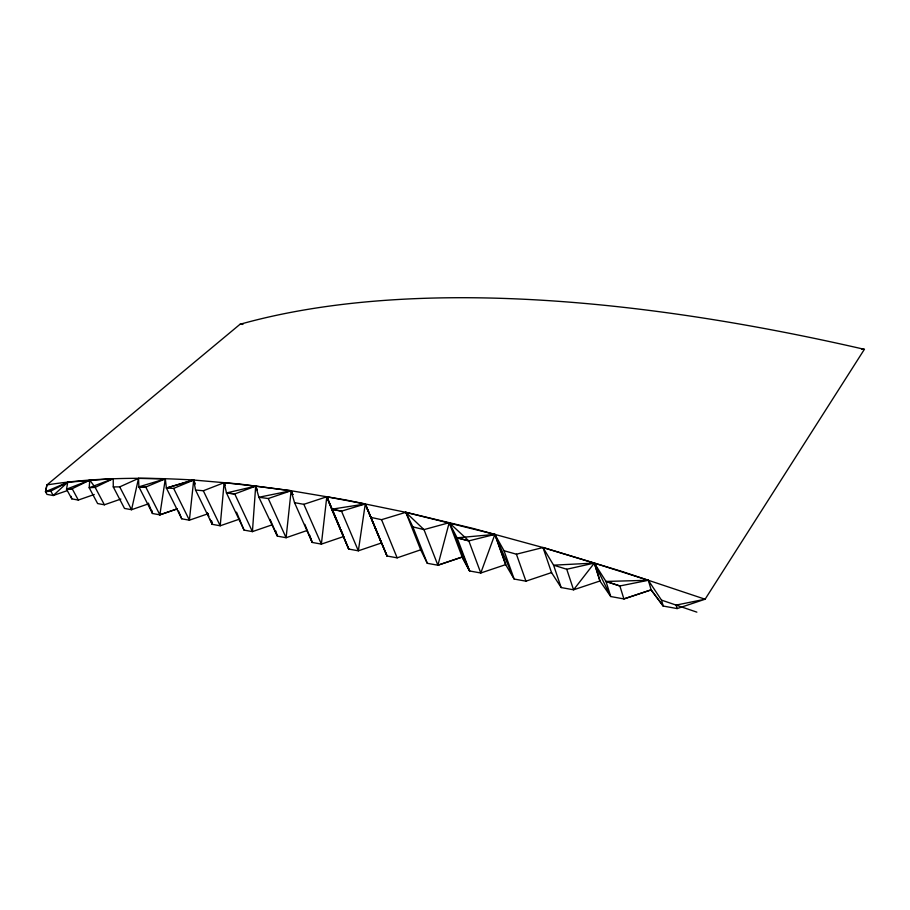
<?xml version="1.0" encoding="UTF-8"?>
<svg xmlns="http://www.w3.org/2000/svg" width="910" height="910" viewBox="0 0 910 910"><rect width="100%" height="100%" fill="white"/><g stroke="black" fill="none" stroke-linecap="round" stroke-linejoin="round"><path stroke-width="1.36" d="M195.536 490.024L212.201 524.319L220.209 525.775L224.122 482.687L255.687 486.122L252.423 531.611L244.051 530.098L226.488 492.947L224.122 482.687L203.317 490.763L195.536 490.024L193.705 480.048L166.393 488.056L165.313 478.853L138.525 478.387L119.71 486.884L113.272 486.907L113.227 478.637L67.749 482.243L45.5 491.73L46.967 494.38L53.224 495.518L67.533 490.524M166.393 488.056L173.639 488.397L193.705 480.048L189.394 520.19L181.716 518.802L166.393 488.056L192.943 479.979L239.387 484.018L290.324 490.615L346.039 500.022L406.804 512.523L472.859 528.391L544.453 547.934L621.803 571.434L705.102 599.224L864.375 349.338A1630.595 608.915 28.1 0 0 240.035 324.278L46.956 484.905L45.5 491.73L50.789 491.093L67.749 482.243L66.532 489.182L71.799 498.873L78.305 500.056L94.242 494.505M371.132 517.449L381.552 519.678L405.814 512.319L494.881 534.398L505.744 564.598L480.787 572.993L469.605 570.968L462.189 557.034L437.903 565.224L427.29 563.301L420.682 549.822L397.147 557.841L387.046 556.01L365.263 503.981L326.792 496.769L321.378 544.112L312.21 542.44L294.533 502.673L291.109 490.74L255.687 486.122L226.488 492.947L234.746 493.948L255.687 486.122L258.884 497.247L277.345 536.126L286.104 537.719L306.625 530.666M159.864 514.844L165.313 478.853L138.9 486.839L152.516 513.502L159.864 514.844L177.075 508.917L159.864 514.844L145.771 487.055L138.9 486.839L138.525 478.387L131.552 509.714L124.499 508.428L113.272 486.907M45.5 491.73L46.956 484.905C95.231 477.397 144.28 477.159 192.943 479.979M437.903 565.224L449.199 522.704L468.821 540.881L480.787 572.993L494.881 534.398L457.093 537.81L449.199 522.704L423.98 529.62L412.878 526.879L405.814 512.319L423.98 529.62L437.903 565.224L462.189 557.034L449.199 522.704L469.605 570.968L462.075 557.011M677.12 608.574L676.13 605.093L705.102 599.224L677.12 608.574L663.219 606.049L661.479 600.111L648.318 580.284L594.321 563.085L573.573 589.805L561.151 587.553L551.505 572.549L543.008 547.536L516.414 554.201L504.026 550.743L494.881 534.398L468.821 540.881L457.093 537.81L469.605 570.968M67.749 482.243L53.224 495.518L50.789 491.093M165.313 478.853L145.771 487.055L138.9 486.839M104.388 504.788L97.62 503.56L89.191 487.737L89.772 480.15L72.174 488.727L66.532 489.182L89.772 480.15L95.163 487.385L104.388 504.788L120.848 499.067M148.375 503.867L131.552 509.714L119.71 486.884M208.424 513.615L189.394 520.19L173.639 488.397M239.694 519.053L220.209 525.775L203.317 490.763M272.363 524.751L252.423 531.611L234.746 493.948L226.488 492.947M268.268 498.532L291.109 490.74L292.747 494.574L291.109 490.74L258.884 497.247L268.268 498.532L286.104 537.719L291.109 490.74L292.69 494.619M504.026 550.743L514.161 579.044L494.881 534.398L505.63 564.575L514.161 579.044L525.946 581.172L551.631 572.561M651.014 589.828L663.219 606.049L651.151 589.851L623.896 598.928L610.758 596.539L599.895 580.944L594.321 563.085L543.008 547.536L553.587 565.167L561.151 587.553M294.533 502.673L303.849 504.322L326.792 496.769L339.976 527.504M566.748 569.25L594.321 563.085L605.98 581.445L610.758 596.539L594.321 563.085L553.587 565.167L566.748 569.25L573.573 589.805L600.02 580.967L594.321 563.085M648.318 580.284L619.869 585.96L605.98 581.445L648.318 580.284L651.151 589.851L623.896 598.928L619.869 585.96L605.98 581.445M331.638 509.213L365.263 503.981L387.046 556.01L365.263 503.981L341.5 511.147L331.638 509.213L326.792 496.769L348.735 549.06L358.347 550.812L381.37 542.997L365.263 503.981L358.347 550.812L341.5 511.147L331.638 509.213L348.735 549.06L326.792 496.769M66.532 489.182L72.174 488.727L78.305 500.056M240.035 324.278L242.924 324.392M861.542 349.224L864.477 349.338M343.821 536.468L321.378 544.112L303.849 504.322M457.093 537.81L468.821 540.881M661.479 600.111L696.867 612.146M224.122 482.687L225.202 485.257M255.687 486.122L257.348 489.978M270.122 519.462L277.345 536.126M341.079 530.064L342.717 533.908M236.509 512.159L244.051 530.098M193.705 480.048L195.343 483.949M207.309 512.603L208.936 516.505M210.028 519.11L212.201 524.319L211.393 520.611L212.201 524.319M178.542 511.067L181.716 518.802M381.552 519.678L397.147 557.841M304.816 524.353L312.21 542.44L309.627 535.114M148.364 503.105L152.516 513.502L152.129 510.874M405.814 512.319L420.682 549.822M412.878 526.879L427.29 563.301M516.414 554.201L525.946 581.172M275.73 530.871L276.947 534.807M71.173 496.314L71.799 498.873M113.227 478.637L95.163 487.385L89.191 487.737L113.227 478.637"/></g></svg>
